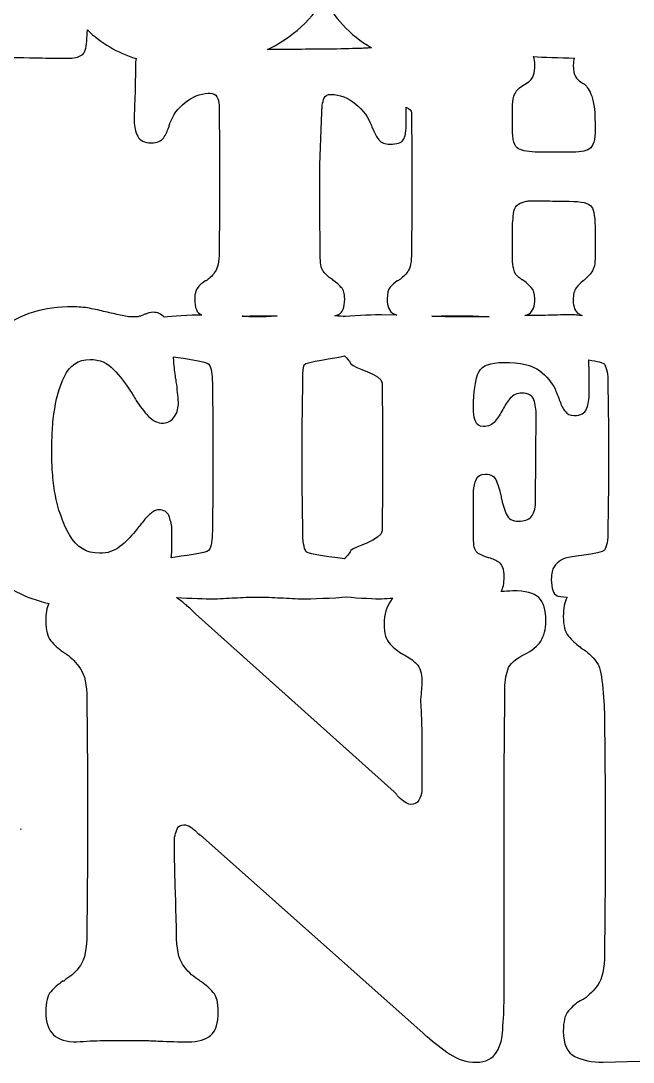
# Model space of a CAD drawing. Extents: x 0 to 737, y 1000 to 1701.
# Drawn here: x 290.4 to 486.6, y 1000.1 to 1333.5 of the extents above; entities that cross this region are included whole.
import ezdxf

# ---------------------------------------------------------------- set-up
doc = ezdxf.new("R2010")
doc.units = 0
doc.layers.add('H0103_Printing', color=7, linetype='CONTINUOUS')

msp = doc.modelspace()

# ---------------------------------------------------------------- linework, layer by layer
at = {"layer": 'H0103_Printing', "color": 1}
for points in [[(378.908091, 1330.396867)], [(472.537088, 1292.492868)], [(369.802091, 1239.039869)], [(409.92909, 1239.616869)], [(435.553089, 1238.669869)], [(338.558092, 1161.509871)], [(418.73709, 1109.407872)]]:
    msp.add_lwpolyline(points, close=True, dxfattribs=at)
for points in [[(450.555089, 1312.347867), (452.607089, 1313.628867)], [(350.451091, 1310.296867), (350.705091, 1310.296867), (350.962091, 1310.296867)], [(353.909091, 1306.579867), (353.909091, 1305.746867), (353.909091, 1305.041867), (354.039091, 1292.197868), (354.039091, 1273.190868), (353.909091, 1259.192869)], [(386.33509, 1257.522869), (386.33509, 1259.320869), (386.20609, 1273.191868), (386.20609, 1287.320868), (386.84809, 1304.273867), (386.84809, 1304.529867), (386.84809, 1304.785867)], [(413.88909, 1301.069867), (413.88909, 1303.055867), (413.88909, 1305.041867)], [(415.56709, 1304.016867), (415.69709, 1290.175868), (415.69709, 1273.257868), (415.56709, 1259.288869)], [(447.864089, 1299.018868), (447.864089, 1305.041867), (447.864089, 1305.362867), (447.864089, 1305.682867)], [(466.063088, 1291.457868), (456.194089, 1291.457868)], [(453.056089, 1275.821868), (453.759089, 1275.821868), (456.836089, 1275.821868), (459.911089, 1275.821868)], [(462.988088, 1275.693868), (466.063088, 1275.693868)], [(447.864089, 1256.341869), (447.864089, 1257.238869), (447.864089, 1258.263869), (447.864089, 1266.081868)], [(474.392088, 1266.209868), (474.392088, 1258.007869)], [(327.575092, 1238.669869), (327.044092, 1238.669869), (326.513092, 1238.669869)], [(410.85009, 1239.236869), (405.91909, 1239.344869)], [(427.038089, 1239.039869), (430.948089, 1239.039869)], [(339.382092, 1224.371869), (339.382092, 1224.978869)], [(472.392088, 1224.034869), (472.392088, 1224.925869)], [(472.509088, 1214.38987), (472.509088, 1217.64887), (472.509088, 1220.910869)], [(351.756091, 1217.49287), (351.876091, 1202.89287), (351.876091, 1185.04987), (351.756091, 1170.180871)], [(380.68409, 1170.315871), (380.56509, 1185.04987), (380.56509, 1202.89287), (380.68409, 1217.49287), (380.68409, 1218.84187)], [(406.15509, 1217.49287), (406.27209, 1202.89287)], [(478.479088, 1217.49287), (478.599088, 1202.89287), (478.599088, 1185.04987), (478.479088, 1170.180871)], [(435.436089, 1208.31987), (435.436089, 1208.92787), (435.436089, 1209.66987), (435.436089, 1211.55687)], [(455.271089, 1179.184871), (455.390089, 1194.42587), (455.507089, 1206.97187)], [(406.27209, 1202.89287), (406.27209, 1185.04987), (406.15509, 1170.180871)], [(435.436089, 1167.107871), (435.436089, 1181.31987), (435.436089, 1182.13087), (435.436089, 1182.94287)], [(444.292089, 1181.07187), (444.292089, 1180.80287)], [(338.793092, 1165.560871), (338.793092, 1168.392871), (338.793092, 1169.607871), (338.793092, 1170.955871)], [(440.395089, 1161.557871), (440.159089, 1161.557871)], [(409.99609, 1086.632873), (346.310091, 1143.623871)], [(445.184089, 1020.572874), (445.184089, 1031.150874), (445.184089, 1093.109873), (445.401089, 1116.424872), (445.401089, 1118.582872)], [(311.554092, 1116.424872), (311.772092, 1093.109873), (311.772092, 1064.828873), (311.554092, 1041.298874)], [(477.351088, 1109.948872), (477.565088, 1086.632873), (477.565088, 1058.567874), (477.351088, 1034.821874)], [(418.84809, 1102.823872), (418.84809, 1096.023873), (418.84809, 1089.223873), (418.84809, 1088.144873), (418.84809, 1086.848873)], [(290.398193, 1074.542873), (290.398193, 1074.758873)], [(339.621092, 1070.441873), (339.621092, 1071.521873)], [(347.824091, 1072.816873), (419.28109, 1009.348875)], [(316.951092, 1006.973875), (321.270092, 1006.973875), (325.586092, 1006.973875), (330.230092, 1006.973875)], [(476.920088, 1000.064875), (500.449087, 1000.712875)]]:
    msp.add_lwpolyline(points, dxfattribs=at)
for points in [[(378.908091, 1330.396867), (382.44109, 1333.323867), (385.29109, 1336.739867), (387.47109, 1340.637866)], [(387.47109, 1340.637866), (389.13409, 1337.608867), (391.12109, 1334.809867), (393.45609, 1332.253867)], [(311.529092, 1326.999867), (311.601092, 1328.162867), (311.674092, 1329.351867), (311.748092, 1330.547867)], [(311.748092, 1330.547867), (316.070092, 1326.362867), (321.264092, 1323.311867), (327.326092, 1321.387867)], [(369.451091, 1324.268867), (372.822091, 1325.926867), (375.976091, 1327.966867), (378.908091, 1330.396867)], [(393.45609, 1332.253867), (396.15509, 1329.298867), (399.24209, 1326.845867), (402.69809, 1324.872867)], [(309.864092, 1322.450867), (310.887092, 1323.090867), (311.443092, 1324.606867), (311.529092, 1326.999867)], [(379.094091, 1324.330867), (375.858091, 1324.288867), (372.647091, 1324.270867), (369.451091, 1324.268867)], [(389.15309, 1324.394867), (385.82209, 1324.394867), (382.46909, 1324.372867), (379.094091, 1324.330867)], [(399.21509, 1324.650867), (395.83809, 1324.564867), (392.48709, 1324.478867), (389.15309, 1324.394867)], [(401.16809, 1324.700867), (400.51509, 1324.683867), (399.87009, 1324.666867), (399.21509, 1324.650867)], [(402.69809, 1324.872867), (402.15109, 1324.847867), (401.64109, 1324.789867), (401.16809, 1324.700867)], [(282.816093, 1321.745867), (285.894093, 1321.745867), (292.965093, 1321.703867), (296.085093, 1321.616867)], [(296.085093, 1321.616867), (299.203093, 1321.533867), (302.301092, 1321.488867), (305.378092, 1321.488867)], [(305.378092, 1321.488867), (307.343092, 1321.488867), (308.838092, 1321.809867), (309.864092, 1322.450867)], [(327.326092, 1321.387867), (327.192092, 1320.672867), (327.124092, 1319.881867), (327.124092, 1319.011867)], [(455.041089, 1319.267867), (455.041089, 1320.378867), (454.887089, 1321.294867), (454.595089, 1322.036867)], [(454.595089, 1322.036867), (457.747089, 1321.824867), (462.936088, 1321.662867), (467.731088, 1321.550867)], [(467.731088, 1321.550867), (467.536088, 1320.902867), (467.405088, 1320.145867), (467.345088, 1319.267867)], [(327.124092, 1319.011867), (327.124092, 1317.547867), (327.104092, 1316.083867), (327.061092, 1314.622867)], [(454.592089, 1316.054867), (454.892089, 1317.059867), (455.041089, 1318.130867), (455.041089, 1319.267867)], [(467.345088, 1319.267867), (467.345088, 1317.541867), (467.578088, 1316.333867), (468.050088, 1315.645867)], [(327.061092, 1314.622867), (327.018092, 1313.158867), (326.997092, 1311.694867), (326.997092, 1310.232867)], [(452.607089, 1313.628867), (453.632089, 1314.239867), (454.292089, 1315.048867), (454.592089, 1316.054867)], [(468.050088, 1315.645867), (468.518088, 1314.956867), (469.053088, 1314.395867), (469.652088, 1313.965867)], [(469.652088, 1313.965867), (469.823088, 1313.876867), (470.015088, 1313.768867), (470.229088, 1313.640867)], [(448.377089, 1309.399867), (448.717089, 1310.594867), (449.443089, 1311.577867), (450.555089, 1312.347867)], [(470.229088, 1313.640867), (470.442088, 1313.510867), (470.678088, 1313.360867), (470.935088, 1313.188867)], [(470.935088, 1313.188867), (471.788088, 1312.497867), (472.577088, 1311.203867), (473.303088, 1309.307867)], [(326.997092, 1310.232867), (326.911092, 1308.768867), (326.848092, 1307.305867), (326.804092, 1305.842867)], [(338.275092, 1300.940867), (339.128092, 1303.331867), (340.710091, 1305.446867), (343.018091, 1307.284867)], [(343.018091, 1307.284867), (345.323091, 1309.121867), (347.801091, 1310.124867), (350.451091, 1310.296867)], [(350.962091, 1310.296867), (352.071091, 1310.296867), (352.820091, 1309.911867), (353.206091, 1309.143867)], [(353.206091, 1309.143867), (353.589091, 1308.373867), (353.825091, 1307.518867), (353.909091, 1306.579867)], [(386.97509, 1306.452867), (387.05909, 1307.305867), (387.27509, 1308.096867), (387.61709, 1308.822867)], [(387.61709, 1308.822867), (387.95809, 1309.547867), (388.64309, 1309.911867), (389.66609, 1309.911867)], [(389.66609, 1309.911867), (392.57109, 1309.911867), (395.24109, 1308.886867), (397.67609, 1306.836867)], [(447.864089, 1305.682867), (447.864089, 1306.964867), (448.034089, 1308.201867), (448.377089, 1309.399867)], [(473.303088, 1309.307867), (474.029088, 1307.409867), (474.392088, 1303.916867), (474.392088, 1298.830868)], [(326.804092, 1305.842867), (326.761092, 1304.379867), (326.741092, 1302.915867), (326.741092, 1301.453867)], [(386.84809, 1304.785867), (386.84809, 1305.041867), (386.86809, 1305.298867), (386.91209, 1305.554867)], [(386.91209, 1305.554867), (386.95509, 1305.810867), (386.97509, 1306.109867), (386.97509, 1306.452867)], [(397.67609, 1306.836867), (400.11109, 1304.785867), (401.79909, 1302.478867), (402.73909, 1299.915868)], [(413.88909, 1305.041867), (413.85409, 1305.322867), (413.85809, 1305.583867), (413.83709, 1305.857867)], [(413.83709, 1305.857867), (414.87909, 1305.289867), (415.56709, 1304.676867), (415.56709, 1304.016867)], [(326.741092, 1301.453867), (326.741092, 1299.573868), (327.104092, 1297.929868), (327.830092, 1296.519868)], [(337.955092, 1299.979868), (337.996092, 1300.191867), (338.062092, 1300.384867), (338.145092, 1300.556867)], [(338.145092, 1300.556867), (338.145092, 1300.640867), (338.166092, 1300.704867), (338.211092, 1300.748867)], [(338.211092, 1300.748867), (338.252092, 1300.790867), (338.275092, 1300.854867), (338.275092, 1300.940867)], [(412.92709, 1295.366868), (413.56909, 1296.263868), (413.88909, 1298.163868), (413.88909, 1301.069867)], [(336.097092, 1295.942868), (336.780092, 1296.968868), (337.333092, 1298.121868), (337.762092, 1299.403868)], [(337.762092, 1299.403868), (337.846092, 1299.573868), (337.909092, 1299.765868), (337.955092, 1299.979868)], [(402.73909, 1299.915868), (402.82209, 1299.659868), (402.90909, 1299.423868), (402.99509, 1299.210868)], [(402.99509, 1299.210868), (403.07909, 1298.996868), (403.16509, 1298.804868), (403.25209, 1298.633868)], [(403.25209, 1298.633868), (403.76409, 1297.352868), (404.38409, 1296.263868), (405.11009, 1295.366868)], [(449.852089, 1292.482868), (448.524089, 1293.165868), (447.864089, 1295.344868), (447.864089, 1299.018868)], [(474.392088, 1298.830868), (474.392088, 1295.380868), (473.773088, 1293.267868), (472.537088, 1292.492868)], [(327.830092, 1296.519868), (328.554092, 1295.109868), (330.029092, 1294.404868), (332.250092, 1294.404868)], [(332.250092, 1294.404868), (334.129092, 1294.404868), (335.411092, 1294.917868), (336.097092, 1295.942868)], [(405.11009, 1295.366868), (405.83609, 1294.468868), (407.01209, 1294.019868), (408.63409, 1294.019868)], [(408.63409, 1294.019868), (410.85509, 1294.019868), (412.28709, 1294.468868), (412.92709, 1295.366868)], [(456.194089, 1291.457868), (453.290089, 1291.457868), (451.175089, 1291.797868), (449.852089, 1292.482868)], [(472.537088, 1292.492868), (471.295088, 1291.715868), (469.140088, 1291.370868), (466.063088, 1291.457868)], [(448.377089, 1272.489868), (448.547089, 1273.514868), (449.017089, 1274.261868), (449.786089, 1274.732868)], [(449.786089, 1274.732868), (450.555089, 1275.200868), (451.408089, 1275.521868), (452.350089, 1275.693868)], [(452.350089, 1275.693868), (452.607089, 1275.777868), (452.840089, 1275.821868), (453.056089, 1275.821868)], [(459.911089, 1275.821868), (460.937088, 1275.735868), (461.962088, 1275.693868), (462.988088, 1275.693868)], [(466.063088, 1275.693868), (470.079088, 1275.693868), (472.471088, 1275.116868), (473.240088, 1273.963868)], [(473.240088, 1273.963868), (474.009088, 1272.809868), (474.392088, 1270.224868), (474.392088, 1266.209868)], [(447.994089, 1269.349868), (448.077089, 1270.417868), (448.204089, 1271.464868), (448.377089, 1272.489868)], [(447.864089, 1266.081868), (447.864089, 1267.190868), (447.907089, 1268.279868), (447.994089, 1269.349868)], [(353.909091, 1259.192869), (353.909091, 1256.365869), (353.503091, 1254.374869), (352.693091, 1253.218869)], [(387.55109, 1252.898869), (386.73909, 1253.840869), (386.33509, 1255.382869), (386.33509, 1257.522869)], [(415.56709, 1259.288869), (415.56709, 1256.382869), (415.16109, 1254.354869), (414.35109, 1253.201869)], [(474.392088, 1258.007869), (474.392088, 1255.700869), (474.029088, 1254.054869), (473.303088, 1253.072869)], [(448.570089, 1253.137869), (448.184089, 1254.162869), (447.948089, 1255.229869), (447.864089, 1256.341869)], [(350.065091, 1250.457869), (349.893091, 1250.371869), (349.745091, 1250.307869), (349.616091, 1250.265869)], [(352.693091, 1253.218869), (351.881091, 1252.061869), (351.005091, 1251.142869), (350.065091, 1250.457869)], [(390.30909, 1250.588869), (389.28309, 1251.186869), (388.36409, 1251.957869), (387.55109, 1252.898869)], [(390.37209, 1250.393869), (390.32909, 1250.435869), (390.30909, 1250.499869), (390.30909, 1250.588869)], [(390.56509, 1250.329869), (390.47909, 1250.329869), (390.41509, 1250.349869), (390.37209, 1250.393869)], [(393.06309, 1248.146869), (392.33709, 1248.915869), (391.50409, 1249.644869), (390.56509, 1250.329869)], [(411.33809, 1250.317869), (411.25409, 1250.231869), (411.12509, 1250.189869), (410.95409, 1250.189869)], [(411.59409, 1250.574869), (411.50809, 1250.487869), (411.42409, 1250.401869), (411.33809, 1250.317869)], [(414.35109, 1253.201869), (413.53609, 1252.047869), (412.62009, 1251.170869), (411.59409, 1250.574869)], [(450.555089, 1250.830869), (449.616089, 1251.342869), (448.953089, 1252.112869), (448.570089, 1253.137869)], [(450.812089, 1250.638869), (450.725089, 1250.680869), (450.639089, 1250.744869), (450.555089, 1250.830869)], [(451.068089, 1250.574869), (450.982089, 1250.574869), (450.895089, 1250.593869), (450.812089, 1250.638869)], [(453.889089, 1248.138869), (453.119089, 1248.991869), (452.178089, 1249.804869), (451.068089, 1250.574869)], [(470.805088, 1250.445869), (470.719088, 1250.359869), (470.632088, 1250.273869), (470.549088, 1250.189869)], [(473.303088, 1253.072869), (472.577088, 1252.089869), (471.744088, 1251.214869), (470.805088, 1250.445869)], [(347.054091, 1248.082869), (346.412091, 1247.354869), (346.092091, 1246.134869), (346.092091, 1244.422869)], [(349.296091, 1250.073869), (348.440091, 1249.472869), (347.694091, 1248.809869), (347.054091, 1248.082869)], [(349.616091, 1250.265869), (349.489091, 1250.221869), (349.380091, 1250.157869), (349.296091, 1250.073869)], [(394.15209, 1244.422869), (394.15209, 1246.134869), (393.78909, 1247.375869), (393.06309, 1248.146869)], [(408.71309, 1248.202869), (408.07009, 1247.476869), (407.75009, 1246.216869), (407.75009, 1244.422869)], [(410.95409, 1250.189869), (410.09909, 1249.590869), (409.35209, 1248.927869), (408.71309, 1248.202869)], [(455.041089, 1244.550869), (455.041089, 1246.088869), (454.658089, 1247.283869), (453.889089, 1248.138869)], [(468.307088, 1248.010869), (467.665088, 1247.155869), (467.345088, 1245.832869), (467.345088, 1244.037869)], [(470.549088, 1250.189869), (469.693088, 1249.590869), (468.947088, 1248.863869), (468.307088, 1248.010869)], [(346.092091, 1244.422869), (346.092091, 1241.602869), (346.798091, 1239.914869), (348.207091, 1239.360869)], [(392.16709, 1239.424869), (393.49009, 1240.020869), (394.15209, 1241.686869), (394.15209, 1244.422869)], [(407.75009, 1244.422869), (407.75009, 1241.943869), (408.47609, 1240.341869), (409.92909, 1239.616869)], [(453.246089, 1239.680869), (454.442089, 1240.449869), (455.041089, 1242.071869), (455.041089, 1244.550869)], [(467.345088, 1244.037869), (467.345088, 1241.815869), (467.964088, 1240.341869), (469.203088, 1239.616869)], [(307.032092, 1241.906869), (297.735093, 1241.906869), (290.203093, 1239.649869), (284.416093, 1235.155869)], [(312.402092, 1241.435869), (310.632092, 1241.749869), (308.840092, 1241.906869), (307.032092, 1241.906869)], [(317.539092, 1240.289869), (315.887092, 1240.737869), (314.175092, 1241.118869), (312.402092, 1241.435869)], [(322.261092, 1239.209869), (320.766092, 1239.567869), (319.192092, 1239.928869), (317.539092, 1240.289869)], [(326.513092, 1238.669869), (325.173092, 1238.669869), (323.755092, 1238.848869), (322.261092, 1239.209869)], [(328.698092, 1238.939869), (328.342092, 1238.848869), (327.968092, 1238.757869), (327.575092, 1238.669869)], [(329.701092, 1239.344869), (329.385092, 1239.162869), (329.051092, 1239.027869), (328.698092, 1238.939869)], [(330.173092, 1239.546869), (330.015092, 1239.500869), (329.858092, 1239.432869), (329.701092, 1239.344869)], [(330.646092, 1239.614869), (330.487092, 1239.614869), (330.330092, 1239.591869), (330.173092, 1239.546869)], [(331.649092, 1240.019869), (331.294092, 1239.928869), (330.959092, 1239.793869), (330.646092, 1239.614869)], [(332.653092, 1240.153869), (332.337092, 1240.153869), (332.003092, 1240.107869), (331.649092, 1240.019869)], [(336.324092, 1238.608869), (335.441092, 1239.636869), (334.220092, 1240.153869), (332.653092, 1240.153869)], [(348.427091, 1239.289869), (344.600091, 1239.192869), (338.645092, 1238.964869), (336.324092, 1238.608869)], [(348.207091, 1239.360869), (348.275091, 1239.333869), (348.356091, 1239.315869), (348.427091, 1239.289869)], [(361.314091, 1238.897869), (362.116091, 1238.921869), (362.906091, 1238.958869), (363.714091, 1238.975869)], [(362.560091, 1238.804869), (362.138091, 1238.835869), (361.732091, 1238.866869), (361.314091, 1238.897869)], [(366.278091, 1238.669869), (365.020091, 1238.669869), (363.781091, 1238.713869), (362.560091, 1238.804869)], [(363.714091, 1238.975869), (365.722091, 1239.019869), (367.751091, 1239.039869), (369.802091, 1239.039869)], [(369.880091, 1238.804869), (368.660091, 1238.713869), (367.460091, 1238.669869), (366.278091, 1238.669869)], [(369.802091, 1239.039869), (370.744091, 1239.039869), (371.639091, 1239.015869), (372.545091, 1238.997869)], [(372.545091, 1238.997869), (371.650091, 1238.933869), (370.754091, 1238.867869), (369.880091, 1238.804869)], [(390.98109, 1239.012869), (391.41209, 1239.129869), (391.81209, 1239.264869), (392.16709, 1239.424869)], [(394.38009, 1238.766869), (393.42609, 1238.859869), (392.25309, 1238.941869), (390.98109, 1239.012869)], [(405.91909, 1239.344869), (404.37009, 1239.344869), (397.97309, 1239.151869), (394.38009, 1238.766869)], [(409.92909, 1239.616869), (410.21909, 1239.471869), (410.53309, 1239.352869), (410.85009, 1239.236869)], [(422.091089, 1238.877869), (422.437089, 1238.889869), (422.772089, 1238.911869), (423.131089, 1238.911869)], [(426.876089, 1238.737869), (425.287089, 1238.762869), (423.691089, 1238.811869), (422.091089, 1238.877869)], [(423.131089, 1238.911869), (424.410089, 1238.997869), (425.713089, 1239.039869), (427.038089, 1239.039869)], [(435.553089, 1238.669869), (432.642089, 1238.669869), (429.748089, 1238.690869), (426.876089, 1238.737869)], [(430.948089, 1239.039869), (432.400089, 1239.039869), (433.809089, 1239.019869), (435.177089, 1238.975869)], [(435.177089, 1238.975869), (436.543089, 1238.933869), (437.952089, 1238.869869), (439.407089, 1238.783869)], [(440.417089, 1238.751869), (438.799089, 1238.718869), (437.186089, 1238.669869), (435.553089, 1238.669869)], [(439.407089, 1238.783869), (439.738089, 1238.783869), (440.083089, 1238.756869), (440.417089, 1238.751869)], [(451.900089, 1239.081869), (452.405089, 1239.247869), (452.869089, 1239.437869), (453.246089, 1239.680869)], [(459.345089, 1239.209869), (456.843089, 1239.123869), (454.366089, 1239.085869), (451.900089, 1239.081869)], [(467.314088, 1239.344869), (464.638088, 1239.344869), (461.981088, 1239.297869), (459.345089, 1239.209869)], [(469.330088, 1239.083869), (468.740088, 1239.245869), (468.081088, 1239.344869), (467.314088, 1239.344869)], [(469.203088, 1239.616869), (469.527088, 1239.426869), (469.877088, 1239.264869), (470.245088, 1239.124869)], [(470.245088, 1239.124869), (469.938088, 1239.111869), (469.635088, 1239.097869), (469.330088, 1239.083869)], [(304.375092, 1219.65087), (306.066092, 1223.246869), (308.803092, 1225.045869), (312.580092, 1225.045869)], [(312.580092, 1225.045869), (315.651092, 1225.045869), (318.168092, 1223.987869), (320.137092, 1221.876869)], [(339.265092, 1225.720869), (339.265092, 1225.790869), (339.260092, 1225.874869), (339.259092, 1225.946869)], [(339.259092, 1225.946869), (342.861091, 1225.296869), (350.053091, 1224.496869), (350.636091, 1223.545869)], [(339.382092, 1224.978869), (339.382092, 1225.202869), (339.343092, 1225.450869), (339.265092, 1225.720869)], [(339.677092, 1221.741869), (339.560092, 1222.595869), (339.459092, 1223.471869), (339.382092, 1224.371869)], [(381.21509, 1223.334869), (381.54009, 1224.420869), (391.28609, 1225.390869), (394.13309, 1226.245869)], [(394.13309, 1226.245869), (394.85109, 1225.559869), (395.52909, 1224.690869), (396.16309, 1223.614869)], [(437.207089, 1221.201869), (438.229089, 1223.133869), (440.826089, 1224.102869), (445.000089, 1224.102869)], [(445.000089, 1224.102869), (450.431089, 1224.102869), (454.286089, 1223.224869), (456.571089, 1221.471869)], [(472.392088, 1224.925869), (474.889088, 1224.507869), (477.051088, 1224.047869), (477.359088, 1223.545869)], [(472.509088, 1220.910869), (472.432088, 1221.906869), (472.392088, 1222.946869), (472.392088, 1224.034869)], [(320.137092, 1221.876869), (322.104092, 1219.76187), (323.915092, 1217.44687), (325.568092, 1214.92987)], [(339.972092, 1219.11187), (339.894092, 1220.008869), (339.796092, 1220.885869), (339.677092, 1221.741869)], [(350.636091, 1223.545869), (351.382091, 1222.321869), (351.756091, 1220.304869), (351.756091, 1217.49287)], [(380.68409, 1218.84187), (380.68409, 1220.655869), (380.86209, 1222.154869), (381.21509, 1223.334869)], [(396.16309, 1223.614869), (396.91109, 1222.344869), (406.15509, 1220.304869), (406.15509, 1217.49287)], [(435.436089, 1211.55687), (435.593089, 1216.05287), (436.183089, 1219.26787), (437.207089, 1221.201869)], [(456.571089, 1221.471869), (458.852089, 1219.71787), (460.506088, 1217.76187), (461.530088, 1215.60387)], [(477.359088, 1223.545869), (478.106088, 1222.321869), (478.479088, 1220.304869), (478.479088, 1217.49287)], [(301.009092, 1207.64487), (301.559092, 1212.04987), (302.682092, 1216.05287), (304.375092, 1219.65087)], [(340.149091, 1218.50487), (340.109091, 1218.72787), (340.051091, 1218.92987), (339.972092, 1219.11187)], [(340.208091, 1217.89687), (340.208091, 1218.07587), (340.189091, 1218.27887), (340.149091, 1218.50487)], [(340.621091, 1214.52487), (340.505091, 1215.60387), (340.364091, 1216.72787), (340.208091, 1217.89687)], [(325.568092, 1214.92987), (325.882092, 1214.38987), (326.176092, 1213.87087), (326.452092, 1213.37787)], [(340.917091, 1211.28787), (340.837091, 1212.36687), (340.741091, 1213.44687), (340.621091, 1214.52487)], [(450.904089, 1214.25487), (449.328089, 1214.25487), (448.088089, 1213.71687), (447.183089, 1212.63687)], [(454.740089, 1212.16487), (454.228089, 1213.55787), (452.948089, 1214.25487), (450.904089, 1214.25487)], [(461.530088, 1215.60387), (461.766088, 1214.97387), (462.021088, 1214.32287), (462.297088, 1213.64787)], [(462.297088, 1213.64787), (462.570088, 1212.97387), (462.828088, 1212.31987), (463.064088, 1211.69187)], [(471.624088, 1209.26487), (472.214088, 1210.70187), (472.509088, 1212.41087), (472.509088, 1214.38987)], [(326.452092, 1213.37787), (326.728092, 1212.88387), (327.023092, 1212.41087), (327.339092, 1211.96187)], [(327.339092, 1211.96187), (328.597092, 1209.98387), (329.916092, 1208.27487), (331.294092, 1206.83687)], [(339.677092, 1206.83687), (340.505091, 1208.18487), (340.917091, 1209.66987), (340.917091, 1211.28787)], [(447.183089, 1212.63687), (446.277089, 1211.55687), (445.473089, 1210.34387), (444.764089, 1208.99487)], [(455.507089, 1206.97187), (455.507089, 1209.03887), (455.252089, 1210.76887), (454.740089, 1212.16487)], [(463.064088, 1211.69187), (463.536088, 1210.43187), (464.086088, 1209.35287), (464.718088, 1208.45487)], [(300.420092, 1200.76687), (300.497092, 1203.01287), (300.694092, 1205.30587), (301.009092, 1207.64487)], [(436.145089, 1205.08287), (435.750089, 1206.07087), (435.514089, 1207.15087), (435.436089, 1208.31987)], [(444.764089, 1208.99487), (444.056089, 1207.64487), (443.247089, 1206.40787), (442.343089, 1205.28587)], [(464.718088, 1208.45487), (465.347088, 1207.55587), (466.329088, 1207.10687), (467.670088, 1207.10687)], [(467.670088, 1207.10687), (469.714088, 1207.10687), (471.033088, 1207.82587), (471.624088, 1209.26487)], [(331.294092, 1206.83687), (332.672092, 1205.39687), (334.264092, 1204.67787), (336.077092, 1204.67787)], [(336.077092, 1204.67787), (337.649092, 1204.76787), (338.851092, 1205.48787), (339.677092, 1206.83687)], [(438.505089, 1203.59987), (437.324089, 1203.59987), (436.538089, 1204.09287), (436.145089, 1205.08287)], [(442.343089, 1205.28587), (441.438089, 1204.15987), (440.159089, 1203.59987), (438.505089, 1203.59987)], [(300.301092, 1194.96587), (300.301092, 1196.58587), (300.340092, 1198.51687), (300.420092, 1200.76687)], [(300.537092, 1188.89587), (300.378092, 1191.14387), (300.301092, 1193.16587), (300.301092, 1194.96587)], [(301.365092, 1182.01687), (300.970092, 1184.35487), (300.694092, 1186.64787), (300.537092, 1188.89587)], [(436.262089, 1186.66387), (436.734089, 1187.79187), (437.717089, 1188.35687), (439.214089, 1188.35687)], [(439.214089, 1188.35687), (441.024089, 1188.35687), (442.224089, 1187.59187), (442.816089, 1186.06387)], [(435.436089, 1182.94287), (435.514089, 1184.29487), (435.790089, 1185.53787), (436.262089, 1186.66387)], [(442.816089, 1186.06387), (443.405089, 1184.53387), (443.897089, 1182.87087), (444.292089, 1181.07187)], [(305.968092, 1168.932871), (303.764092, 1172.888871), (302.228092, 1177.249871), (301.365092, 1182.01687)], [(444.292089, 1180.80287), (444.685089, 1178.914871), (445.215089, 1177.181871), (445.884089, 1175.610871)], [(453.856089, 1174.665871), (454.721089, 1175.610871), (455.191089, 1177.114871), (455.271089, 1179.184871)], [(331.944092, 1175.676871), (331.156092, 1175.046871), (330.368092, 1174.213871), (329.582092, 1173.181871)], [(333.184092, 1176.553871), (332.749092, 1176.327871), (332.337092, 1176.034871), (331.944092, 1175.676871)], [(334.540092, 1176.891871), (334.068092, 1176.891871), (333.614092, 1176.776871), (333.184092, 1176.553871)], [(337.789092, 1175.070871), (337.275092, 1176.283871), (336.194092, 1176.891871), (334.540092, 1176.891871)], [(338.793092, 1170.955871), (338.634092, 1172.483871), (338.299092, 1173.855871), (337.789092, 1175.070871)], [(445.884089, 1175.610871), (446.553089, 1174.034871), (447.873089, 1173.249871), (449.840089, 1173.249871)], [(449.840089, 1173.249871), (451.650089, 1173.249871), (452.988089, 1173.720871), (453.856089, 1174.665871)], [(329.582092, 1173.181871), (328.794092, 1172.147871), (327.929092, 1171.090871), (326.985092, 1170.012871)], [(381.80509, 1163.487871), (381.05609, 1164.614871), (380.68409, 1166.889871), (380.68409, 1170.315871)], [(315.651092, 1162.997871), (311.399092, 1162.997871), (308.171092, 1164.973871), (305.968092, 1168.932871)], [(326.985092, 1170.012871), (325.568092, 1168.212871), (323.955092, 1166.593871), (322.144092, 1165.155871)], [(351.756091, 1170.180871), (351.756091, 1167.203871), (351.382091, 1165.132871), (350.636091, 1163.960871)], [(406.15509, 1170.180871), (406.15509, 1167.203871), (396.91109, 1165.108871), (396.16309, 1163.892871)], [(436.912089, 1162.978871), (435.928089, 1163.564871), (435.436089, 1164.940871), (435.436089, 1167.107871)], [(478.479088, 1170.180871), (478.479088, 1167.203871), (478.106088, 1165.132871), (477.359088, 1163.960871)], [(322.144092, 1165.155871), (320.332092, 1163.716871), (318.168092, 1162.997871), (315.651092, 1162.997871)], [(350.636091, 1163.960871), (350.012091, 1162.987871), (341.817091, 1162.171871), (338.558092, 1161.509871)], [(338.674092, 1162.592871), (338.750092, 1163.581871), (338.793092, 1164.570871), (338.793092, 1165.560871)], [(396.16309, 1163.892871), (395.48709, 1162.794871), (394.76009, 1161.907871), (393.98809, 1161.212871)], [(477.359088, 1163.960871), (476.608088, 1162.789871), (464.860088, 1161.844871), (463.995088, 1161.123871)], [(338.558092, 1161.509871), (338.594092, 1161.872871), (338.645092, 1162.225871), (338.674092, 1162.592871)], [(393.98809, 1161.212871), (391.12009, 1161.748871), (382.45509, 1162.507871), (381.80509, 1163.487871)], [(440.159089, 1161.557871), (438.978089, 1161.918871), (437.895089, 1162.392871), (436.912089, 1162.978871)], [(443.700089, 1160.000871), (442.678089, 1160.676871), (441.576089, 1161.195871), (440.395089, 1161.557871)], [(463.286088, 1160.717871), (462.498088, 1160.175871), (461.811088, 1159.498871), (461.221088, 1158.688871)], [(463.639088, 1160.918871), (463.560088, 1160.873871), (463.443088, 1160.805871), (463.286088, 1160.717871)], [(463.995088, 1161.123871), (463.836088, 1161.030871), (463.719088, 1160.964871), (463.639088, 1160.918871)], [(280.347093, 1157.062871), (285.536093, 1151.937871), (291.873093, 1148.572871), (299.362093, 1146.966871)], [(445.237089, 1155.466871), (445.237089, 1157.812871), (444.722089, 1159.323871), (443.700089, 1160.000871)], [(461.221088, 1158.688871), (460.629088, 1157.877871), (460.334088, 1156.527871), (460.334088, 1154.633871)], [(444.263089, 1150.765871), (444.906089, 1151.808871), (445.237089, 1153.366871), (445.237089, 1155.466871)], [(460.334088, 1154.633871), (460.334088, 1151.754871), (460.943088, 1150.001871), (462.163088, 1149.373871)], [(447.989089, 1150.964871), (446.731089, 1150.897871), (445.506089, 1150.832871), (444.263089, 1150.765871)], [(456.303089, 1148.804871), (454.793089, 1150.243871), (452.017089, 1150.964871), (447.989089, 1150.964871)], [(299.362093, 1146.966871), (298.714093, 1145.544871), (298.387093, 1143.642871), (298.387093, 1141.250871)], [(340.267091, 1148.804871), (340.262091, 1148.808871), (340.257091, 1148.810871), (340.251091, 1148.813871)], [(340.251091, 1148.813871), (344.480091, 1148.558871), (350.117091, 1148.429871), (351.520091, 1148.429871)], [(342.965091, 1146.754871), (342.029091, 1147.545871), (341.131091, 1148.229871), (340.267091, 1148.804871)], [(351.520091, 1148.429871), (352.778091, 1148.429871), (354.018091, 1148.476871), (355.239091, 1148.564871)], [(355.239091, 1148.564871), (356.460091, 1148.655871), (357.700091, 1148.699871), (358.960091, 1148.699871)], [(358.960091, 1148.699871), (360.139091, 1148.789871), (361.339091, 1148.856871), (362.560091, 1148.902871)], [(362.560091, 1148.902871), (363.781091, 1148.947871), (365.020091, 1148.969871), (366.278091, 1148.969871)], [(366.278091, 1148.969871), (367.460091, 1148.969871), (368.660091, 1148.947871), (369.880091, 1148.902871)], [(369.880091, 1148.902871), (371.099091, 1148.856871), (372.339091, 1148.789871), (373.600091, 1148.699871)], [(373.600091, 1148.699871), (374.858091, 1148.699871), (376.097091, 1148.655871), (377.319091, 1148.564871)], [(377.319091, 1148.564871), (378.537091, 1148.476871), (379.739091, 1148.429871), (380.92109, 1148.429871)], [(380.92109, 1148.429871), (382.70209, 1148.429871), (391.02009, 1148.636871), (394.78909, 1149.047871)], [(394.78909, 1149.047871), (398.43609, 1148.636871), (404.47509, 1148.429871), (405.91909, 1148.429871)], [(405.91909, 1148.429871), (407.16209, 1148.521871), (408.38509, 1148.567871), (409.61709, 1148.635871)], [(409.02609, 1147.943871), (407.51609, 1145.924871), (406.75809, 1143.409871), (406.75809, 1140.386871)], [(409.61709, 1148.635871), (409.40809, 1148.419871), (409.21009, 1148.189871), (409.02609, 1147.943871)], [(458.569089, 1141.250871), (458.569089, 1144.846871), (457.812089, 1147.365871), (456.303089, 1148.804871)], [(462.163088, 1149.373871), (462.502088, 1149.199871), (463.734088, 1149.050871), (465.364088, 1148.924871)], [(465.364088, 1148.924871), (464.582088, 1147.423871), (464.180088, 1145.391871), (464.180088, 1142.793871)], [(346.310091, 1143.623871), (345.018091, 1144.919871), (343.902091, 1145.962871), (342.965091, 1146.754871)], [(298.387093, 1141.250871), (298.387093, 1138.369872), (298.925093, 1136.285872), (300.008092, 1134.989872)], [(406.75809, 1140.386871), (406.75809, 1137.364872), (407.40409, 1135.205872), (408.70009, 1133.909872)], [(456.948089, 1134.882872), (458.030089, 1136.535872), (458.569089, 1138.658872), (458.569089, 1141.250871)], [(464.180088, 1142.793871), (464.180088, 1139.889872), (464.723088, 1137.783872), (465.800088, 1136.479872)], [(300.008092, 1134.989872), (301.085092, 1133.693872), (302.343092, 1132.541872), (303.784092, 1131.536872)], [(408.70009, 1133.909872), (409.99609, 1132.615872), (411.36009, 1131.536872), (412.80109, 1130.672872)], [(451.876089, 1130.672872), (454.177089, 1131.822872), (455.870089, 1133.225872), (456.948089, 1134.882872)], [(465.800088, 1136.479872), (466.878088, 1135.170872), (468.140088, 1134.009872), (469.577088, 1132.993872)], [(303.784092, 1131.536872), (303.925092, 1131.390872), (304.108092, 1131.245872), (304.322092, 1131.104872)], [(304.322092, 1131.104872), (304.541092, 1130.958872), (304.789092, 1130.813872), (305.080092, 1130.672872)], [(305.080092, 1130.672872), (306.662092, 1129.517872), (308.133092, 1127.973872), (309.505092, 1126.029872)], [(412.80109, 1130.672872), (412.94209, 1130.672872), (413.08809, 1130.597872), (413.23409, 1130.456872)], [(413.23409, 1130.456872), (414.67009, 1129.733872), (415.96609, 1128.799872), (417.12109, 1127.648872)], [(446.373089, 1125.707872), (447.018089, 1127.575872), (448.853089, 1129.231872), (451.876089, 1130.672872)], [(469.577088, 1132.993872), (469.722088, 1132.846872), (469.902088, 1132.700872), (470.120088, 1132.555872)], [(470.120088, 1132.555872), (470.333088, 1132.410872), (470.586088, 1132.266872), (470.872088, 1132.123872)], [(470.872088, 1132.123872), (472.455088, 1130.960872), (473.930088, 1129.399872), (475.299088, 1127.438872)], [(417.12109, 1127.648872), (418.27109, 1126.496872), (418.84809, 1124.627872), (418.84809, 1122.035872)], [(475.299088, 1127.438872), (476.667088, 1125.479872), (477.351088, 1114.446872), (477.351088, 1109.948872)], [(309.505092, 1126.029872), (310.870092, 1124.088872), (311.554092, 1120.883872), (311.554092, 1116.424872)], [(445.401089, 1118.582872), (445.401089, 1121.460872), (445.722089, 1123.833872), (446.373089, 1125.707872)], [(418.84809, 1122.035872), (418.84809, 1121.173872), (418.81009, 1120.271872), (418.73709, 1119.339872)], [(418.73709, 1119.339872), (418.66409, 1118.400872), (418.55809, 1117.359872), (418.41709, 1116.208872)], [(418.41709, 1116.208872), (418.55809, 1113.903872), (418.66409, 1111.637872), (418.73709, 1109.407872)], [(418.73709, 1109.407872), (418.81009, 1107.174872), (418.84809, 1104.982872), (418.84809, 1102.823872)], [(410.75309, 1085.768873), (410.53509, 1086.054873), (410.28209, 1086.341873), (409.99609, 1086.632873)], [(411.50509, 1084.904873), (411.21909, 1085.193873), (410.96609, 1085.479873), (410.75309, 1085.768873)], [(413.34009, 1083.394873), (412.69509, 1083.826873), (412.07809, 1084.329873), (411.50509, 1084.904873)], [(417.87809, 1083.933873), (417.36909, 1082.997873), (416.47109, 1082.531873), (415.17909, 1082.531873)], [(418.84809, 1086.848873), (418.70309, 1085.839873), (418.37809, 1084.868873), (417.87809, 1083.933873)], [(415.17909, 1082.531873), (414.60209, 1082.672873), (413.99009, 1082.963873), (413.34009, 1083.394873)], [(290.398193, 1074.758873), (290.398193, 1074.724873), (290.396193, 1074.691873), (290.396193, 1074.656873)], [(290.396193, 1074.656873), (290.396193, 1074.618873), (290.398193, 1074.581873), (290.398193, 1074.542873)], [(339.835092, 1072.601873), (339.976092, 1073.464873), (340.229091, 1074.253873), (340.592091, 1074.974873)], [(340.592091, 1074.974873), (340.947091, 1075.692873), (341.631091, 1076.054873), (342.641091, 1076.054873)], [(342.641091, 1076.054873), (343.359091, 1076.054873), (344.043091, 1075.838873), (344.693091, 1075.406873)], [(344.693091, 1075.406873), (345.339091, 1074.974873), (345.951091, 1074.469873), (346.528091, 1073.894873)], [(346.528091, 1073.894873), (346.814091, 1073.605873), (347.066091, 1073.355873), (347.285091, 1073.139873)], [(339.621092, 1071.521873), (339.621092, 1071.953873), (339.690092, 1072.310873), (339.835092, 1072.601873)], [(339.728092, 1060.834873), (339.655092, 1064.073873), (339.621092, 1067.274873), (339.621092, 1070.441873)], [(347.285091, 1073.139873), (347.499091, 1072.923873), (347.678091, 1072.816873), (347.824091, 1072.816873)], [(340.053091, 1051.013874), (339.907092, 1054.320874), (339.796092, 1057.596874), (339.728092, 1060.834873)], [(340.160091, 1046.154874), (340.083091, 1047.807874), (340.053091, 1049.426874), (340.053091, 1051.013874)], [(340.267091, 1041.298874), (340.267091, 1042.878874), (340.229091, 1044.499874), (340.160091, 1046.154874)], [(311.554092, 1041.298874), (311.554092, 1036.404874), (310.870092, 1032.987874), (309.505092, 1031.043874)], [(342.320091, 1031.259874), (340.947091, 1033.203874), (340.267091, 1036.547874), (340.267091, 1041.298874)], [(477.351088, 1034.821874), (477.351088, 1030.072874), (476.667088, 1026.758874), (475.299088, 1024.889874)], [(309.505092, 1031.043874), (308.133092, 1029.099874), (306.589092, 1027.622874), (304.861092, 1026.617874)], [(346.960091, 1026.617874), (345.232091, 1027.767874), (343.684091, 1029.315874), (342.320091, 1031.259874)], [(303.784092, 1025.969874), (302.343092, 1024.962874), (301.085092, 1023.846874), (300.008092, 1022.625874)], [(304.430092, 1026.185874), (304.284092, 1026.042874), (304.070092, 1025.969874), (303.784092, 1025.969874)], [(304.861092, 1026.617874), (304.716092, 1026.471874), (304.575092, 1026.328874), (304.430092, 1026.185874)], [(347.605091, 1026.185874), (347.460091, 1026.328874), (347.246091, 1026.471874), (346.960091, 1026.617874)], [(348.256091, 1025.753874), (347.964091, 1025.896874), (347.747091, 1026.042874), (347.605091, 1026.185874)], [(352.032091, 1022.409874), (350.954091, 1023.630874), (349.692091, 1024.746874), (348.256091, 1025.753874)], [(475.299088, 1024.889874), (473.930088, 1023.018874), (472.455088, 1021.506874), (470.872088, 1020.356874)], [(300.008092, 1022.625874), (298.925093, 1021.400874), (298.387093, 1019.278875), (298.387093, 1016.255875)], [(353.653091, 1016.255875), (353.653091, 1019.133875), (353.114091, 1021.184874), (352.032091, 1022.409874)], [(444.751089, 1010.426875), (445.038089, 1013.736875), (445.184089, 1017.119875), (445.184089, 1020.572874)], [(470.872088, 1020.356874), (470.586088, 1020.211874), (470.368088, 1020.104874), (470.227088, 1020.033874)], [(469.577088, 1019.708875), (468.140088, 1018.846875), (466.878088, 1017.767875), (465.800088, 1016.471875)], [(470.227088, 1020.033874), (470.081088, 1019.958875), (469.868088, 1019.851875), (469.577088, 1019.708875)], [(298.387093, 1016.255875), (298.387093, 1012.802875), (299.212093, 1010.319875), (300.867092, 1008.807875)], [(351.279091, 1008.700875), (352.857091, 1010.137875), (353.653091, 1012.656875), (353.653091, 1016.255875)], [(465.800088, 1016.471875), (464.723088, 1015.175875), (464.180088, 1013.018875), (464.180088, 1009.994875)], [(442.810089, 1003.303875), (444.106089, 1005.461875), (444.751089, 1007.836875), (444.751089, 1010.426875)], [(300.867092, 1008.807875), (302.522092, 1007.295875), (305.002092, 1006.541875), (308.317092, 1006.541875)], [(312.636092, 1006.866875), (314.073092, 1006.938875), (315.510092, 1006.973875), (316.951092, 1006.973875)], [(330.230092, 1006.973875), (331.739092, 1006.973875), (333.284092, 1006.902875), (334.870092, 1006.757875)], [(343.936091, 1006.541875), (347.246091, 1006.541875), (349.692091, 1007.259875), (351.279091, 1008.700875)], [(419.28109, 1009.348875), (419.42109, 1009.203875), (419.60109, 1009.023875), (419.81909, 1008.807875)], [(419.81909, 1008.807875), (420.033089, 1008.591875), (420.285089, 1008.410875), (420.576089, 1008.268875)], [(420.576089, 1008.268875), (422.872089, 1006.254875), (425.285089, 1004.381875), (427.808089, 1002.655875)], [(464.180088, 1009.994875), (464.180088, 1005.818875), (465.403088, 1003.119875), (467.854088, 1001.898875)], [(308.317092, 1006.541875), (309.754092, 1006.686875), (311.195092, 1006.793875), (312.636092, 1006.866875)], [(334.870092, 1006.757875), (336.307092, 1006.757875), (337.817092, 1006.722875), (339.403092, 1006.650875)], [(339.403092, 1006.650875), (340.985091, 1006.577875), (342.495091, 1006.541875), (343.936091, 1006.541875)], [(427.808089, 1002.655875), (430.323089, 1000.928875), (433.166089, 1000.064875), (436.335089, 1000.064875)], [(436.335089, 1000.064875), (439.355089, 1000.064875), (441.514089, 1001.144875), (442.810089, 1003.303875)], [(467.854088, 1001.898875), (470.295088, 1000.678875), (473.319088, 1000.064875), (476.920088, 1000.064875)]]:
    msp.add_open_spline(points, degree=3, dxfattribs=at)

doc.saveas('drawing.dxf')
